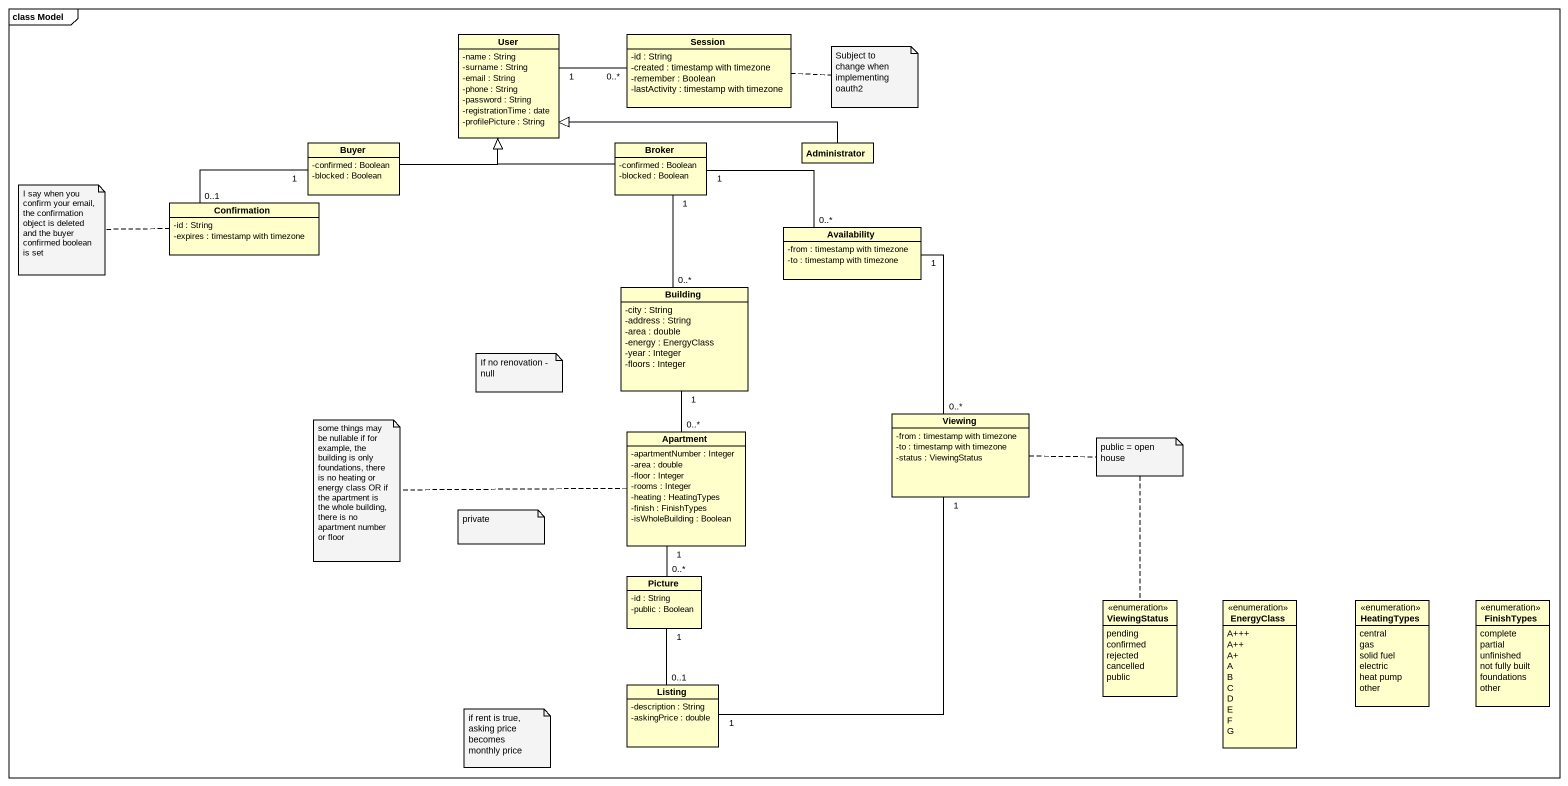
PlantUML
@startuml
mainframe class Model
hide circle
hide empty members
skinparam classAttributeIconSize 0
class User {
  -name : String
  -surname : String
  -email : String
  -phone : String
  -password : String
  -registrationTime : date
  -profilePicture : String
}
class Session {
  -id : String
  -created : timestamp with timezone
  -remember : Boolean
  -lastActivity : timestamp with timezone
}
class Buyer {
  -confirmed : Boolean
  -blocked : Boolean
}
class Broker {
  -confirmed : Boolean
  -blocked : Boolean
}
class Administrator
class Confirmation {
  -id : String
  -expires : timestamp with timezone
}
class Availability {
  -from : timestamp with timezone
  -to : timestamp with timezone
}
class Building {
  -city : String
  -address : String
  -area : double
  -energy : EnergyClass
  -year : Integer
  -floors : Integer
}
class Apartment {
  -apartmentNumber : Integer
  -area : double
  -floor : Integer
  -rooms : Integer
  -heating : HeatingTypes
  -finish : FinishTypes
  -isWholeBuilding : Boolean
}
class Viewing {
  -from : timestamp with timezone
  -to : timestamp with timezone
  -status : ViewingStatus
}
class Picture {
  -id : String
  -public : Boolean
}
enum ViewingStatus {
  pending
  confirmed
  rejected
  cancelled
  public
}
enum EnergyClass {
  A+++
  A++
  A+
  A
  B
  C
  D
  E
  F
  G
}
enum HeatingTypes {
  central
  gas
  solid fuel
  electric
  heat pump
  other
}
enum FinishTypes {
  complete
  partial
  unfinished
  not fully built
  foundations
  other
}
class Listing {
  -description : String
  -askingPrice : double
}
User "1" -right- "0..*" Session
Buyer -right-|> User
Buyer "1" -left- "0..1" Confirmation
Broker -left-|> User
Broker "1" -right- "0..*" Availability
Broker "1" -- "0..*" Building
Administrator -left-|> User
Availability "1" -- "0..*" Viewing
Building "1" -- "0..*" Apartment
Apartment "1" -- "0..*" Picture
Viewing "1" -- "1" Listing
Listing "0..1" -up- "1" Picture
note right of Session : Subject to change when implementing oauth2
note left of Confirmation : I say when you confirm your email, the confirmation object is deleted and the buyer confirmed boolean is set
note as N3
  If no renovation - null
end note
note left of Apartment : some things may be nullable if for example, the building is only foundations, there is no heating or energy class OR if the apartment is the whole building, there is no apartment number or floor
note as N5
  public = open house
end note
N5 .. Viewing
N5 .. ViewingStatus
note as N6
  private
end note
note as N7
  if rent is true, asking price becomes monthly price
end note
@enduml
